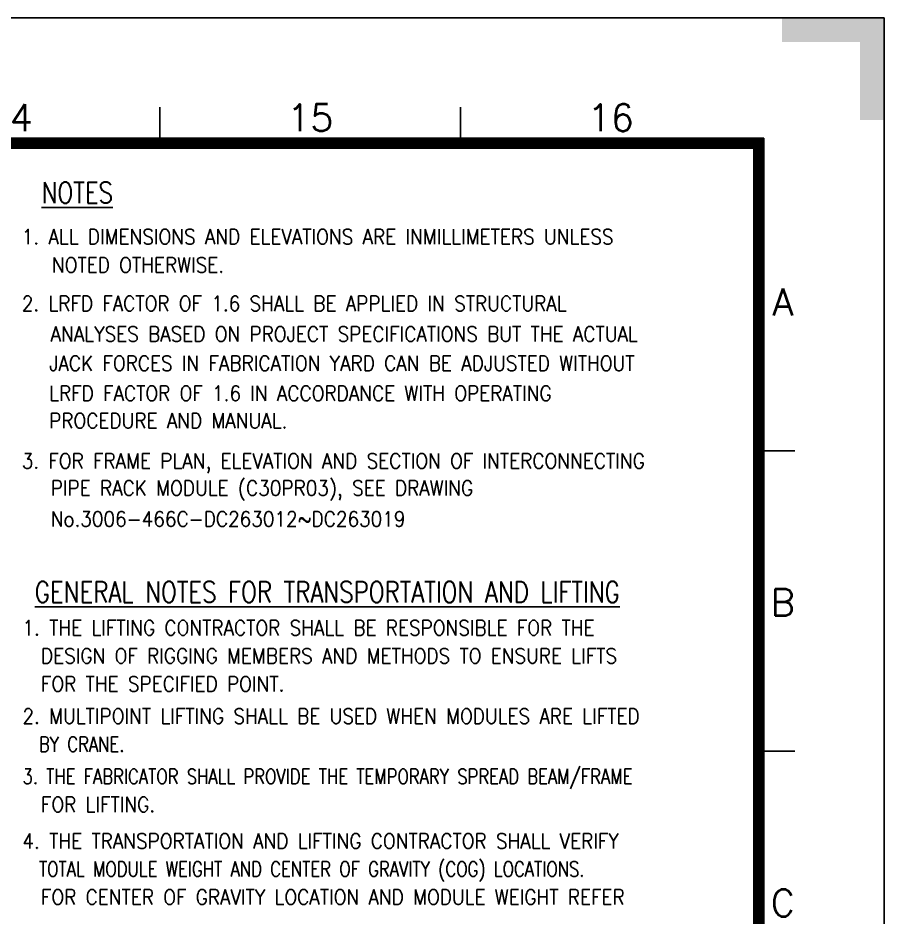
# Model space of a CAD drawing. Header units: metres. Extents: x -85 to 100835, y 0 to 71280.
# Drawn here: x 83545 to 100835, y 53328 to 71280 of the extents above; entities that cross this region are included whole.
import ezdxf
from ezdxf.enums import TextEntityAlignment as Align

# ---------------------------------------------------------------- set-up
doc = ezdxf.new("R2010")
doc.units = ezdxf.units.M
doc.header["$LTSCALE"] = 1200
doc.layers.get('0').update_dxf_attribs({"color": 8})
for name, color, linetype in [('CTEXTO', 7, 'Continuous'), ('ETBLKA', 7, 'Continuous'), ('FORMAT', 2, 'Continuous')]:
    doc.layers.add(name, color=color, linetype=linetype)
doc.styles.add('ROMANS', font='romans.shx', dxfattribs={"width": 0.8, "height": 360, "bigfont": 'ghs.shx'})

# ---------------------------------------------------------------- blocks, each defined once
blk = doc.blocks.new('Offshore_HEC')
at = {"lineweight": 25}
for p, q in [((720.54, 579.16), (720.54, 573.16)), ((770.54, 579.16), (770.54, 573.16)), ((821, 574), (20, 574)), ((820.88, 573.88), (20.13, 573.88)), ((820.76, 573.76), (20.25, 573.76)), ((820.64, 573.64), (20.37, 573.64)), ((820.52, 573.52), (20.5, 573.52)), ((820.4, 573.4), (20.63, 573.4)), ((820.28, 573.28), (20.75, 573.28)), ((820.16, 573.16), (20.87, 573.16)), ((820.04, 573.04), (21, 573.04)), ((820.04, 21), (820.04, 573.04)), ((820.16, 20.88), (820.16, 573.16)), ((820.28, 20.75), (820.28, 573.28)), ((820.4, 20.62), (820.4, 573.4)), ((820.52, 20.5), (820.52, 573.52)), ((820.64, 20.38), (820.64, 573.64)), ((820.76, 20.25), (820.76, 573.76)), ((820.88, 20.12), (820.88, 573.88)), ((821, 20), (821, 574)), ((819.8, 572.8), (21.13, 572.8)), ((819.92, 572.92), (21.25, 572.92)), ((819.68, 572.68), (21.37, 572.68)), ((819.56, 572.56), (21.5, 572.56)), ((819.44, 572.44), (21.63, 572.44)), ((819.32, 572.32), (21.75, 572.32)), ((819.32, 21.75), (819.32, 572.32)), ((819.44, 21.62), (819.44, 572.44)), ((819.56, 21.5), (819.56, 572.56)), ((819.68, 21.38), (819.68, 572.68)), ((819.8, 21.25), (819.8, 572.8)), ((819.92, 21.12), (819.92, 572.92)), ((820.16, 522), (826.16, 522)), ((820.16, 472), (826.16, 472))]:
    blk.add_line(p, q, dxfattribs=at)
blk.add_lwpolyline([(0, 0), (0, 594), (841, 594), (841, 0)], close=True, dxfattribs=at)
at = {"lineweight": 9}
for points in [[(837, 590), (824, 590), (841, 594), (824, 594)], [(841, 577), (837, 577), (841, 594), (837, 590)]]:
    blk.add_solid(points, dxfattribs=at)
at = {"lineweight": 20, "style": 'ROMANS'}
for s, p in [('14', (695.54, 575.16)), ('15', (745.54, 575.16)), ('16', (795.54, 575.16)), ('A', (824.16, 544.5)), ('B', (824.16, 494.5)), ('C', (824.16, 444.5))]:
    blk.add_text(s, height=4.5, dxfattribs=at).set_placement(p, align=Align.CENTER)

msp = doc.modelspace()

# ---------------------------------------------------------------- linework, layer by layer
msp.add_line((100835.1, 71280), (100835.1, 66528))

# ---------------------------------------------------------------- block references
at = {"layer": 'ETBLKA', "xscale": 120, "yscale": 120, "zscale": 120}
msp.add_blockref('Offshore_HEC', (-84.9, 0), dxfattribs=at)

# ---------------------------------------------------------------- texts
at = {"layer": 'CTEXTO', "style": 'ROMANS', "width": 0.9}
for s, p in [('1. ALL DIMENSIONS AND ELEVATIONS ARE INMILLIMETERS UNLESS', (83621.1, 66671)), ('NOTED OTHERWISE.', (84224.1, 66107.2)), ('2. LRFD FACTOR OF 1.6 SHALL BE APPLIED IN STRUCTURAL ', (83621.1, 65339)), ('ANALYSES BASED ON PROJECT SPECIFICATIONS BUT THE ACTUAL', (84198.7, 64727.8)), ('JACK FORCES IN FABRICATION YARD CAN BE ADJUSTED WITHOUT', (84168.2, 64144.8)), ('LRFD FACTOR OF 1.6 IN ACCORDANCE WITH OPERATING ', (84168.2, 63545.3)), ('PROCEDURE AND MANUAL.', (84168.2, 62998.6)), ('3. FOR FRAME PLAN, ELEVATION AND SECTION OF INTERCONNECTING', (83621.1, 62195.1)), ('PIPE RACK MODULE (C30PR03), SEE DRAWING', (84198.7, 61653.1)), ('No.3006-466C-DC263012~DC263019', (84198.7, 61035.6))]:
    msp.add_text(s, height=300, dxfattribs=at).set_placement(p, align=Align.BOTTOM_LEFT)
at = {"layer": 'CTEXTO', "style": 'ROMANS'}
for s, width, p in [('1. THE LIFTING CONTRACTOR SHALL BE RESPONSIBLE FOR THE', 0.9, (83634.3, 58952.7)), ('  DESIGN OF RIGGING MEMBERS AND METHODS TO ENSURE LIFTS', 0.9, (83634.3, 58393.3)), ('  FOR THE SPECIFIED POINT. ', 0.9, (83634.3, 57833.8)), ('2. MULTIPOINT LIFTING SHALL BE USED WHEN MODULES ARE LIFTED', 0.9, (83634.3, 57189)), ('  BY CRANE.', 0.8, (83634.3, 56629.5)), ('3. THE FABRICATOR SHALL PROVIDE THE TEMPORARY SPREAD BEAM/FRAME ', 0.8, (83634.3, 55984.8)), ('  FOR LIFTING.', 0.9, (83634.3, 55425.3)), ('4. THE TRANSPORTATION AND LIFTING CONTRACTOR SHALL VERIFY ', 0.9, (83634.3, 54695.3)), ('  TOTAL MODULE WEIGHT AND CENTER OF GRAVITY (COG) LOCATIONS.', 0.8, (83634.3, 54135.8)), ('  FOR CENTER OF GRAVITY LOCATION AND MODULE WEIGHT REFER ', 0.9, (83634.3, 53576.3))]:
    msp.add_text(s, height=300, dxfattribs=dict(at, width=width)).set_placement(p)
at = {"layer": 'FORMAT', "style": 'ROMANS', "width": 0.8}
for s, p in [('%%UNOTES', (84014.8, 67581.1)), ('%%UGENERAL NOTES FOR TRANSPORTATION AND LIFTING', (83880, 59606.5))]:
    msp.add_text(s, height=420, dxfattribs=at).set_placement(p)

doc.saveas('drawing.dxf')
